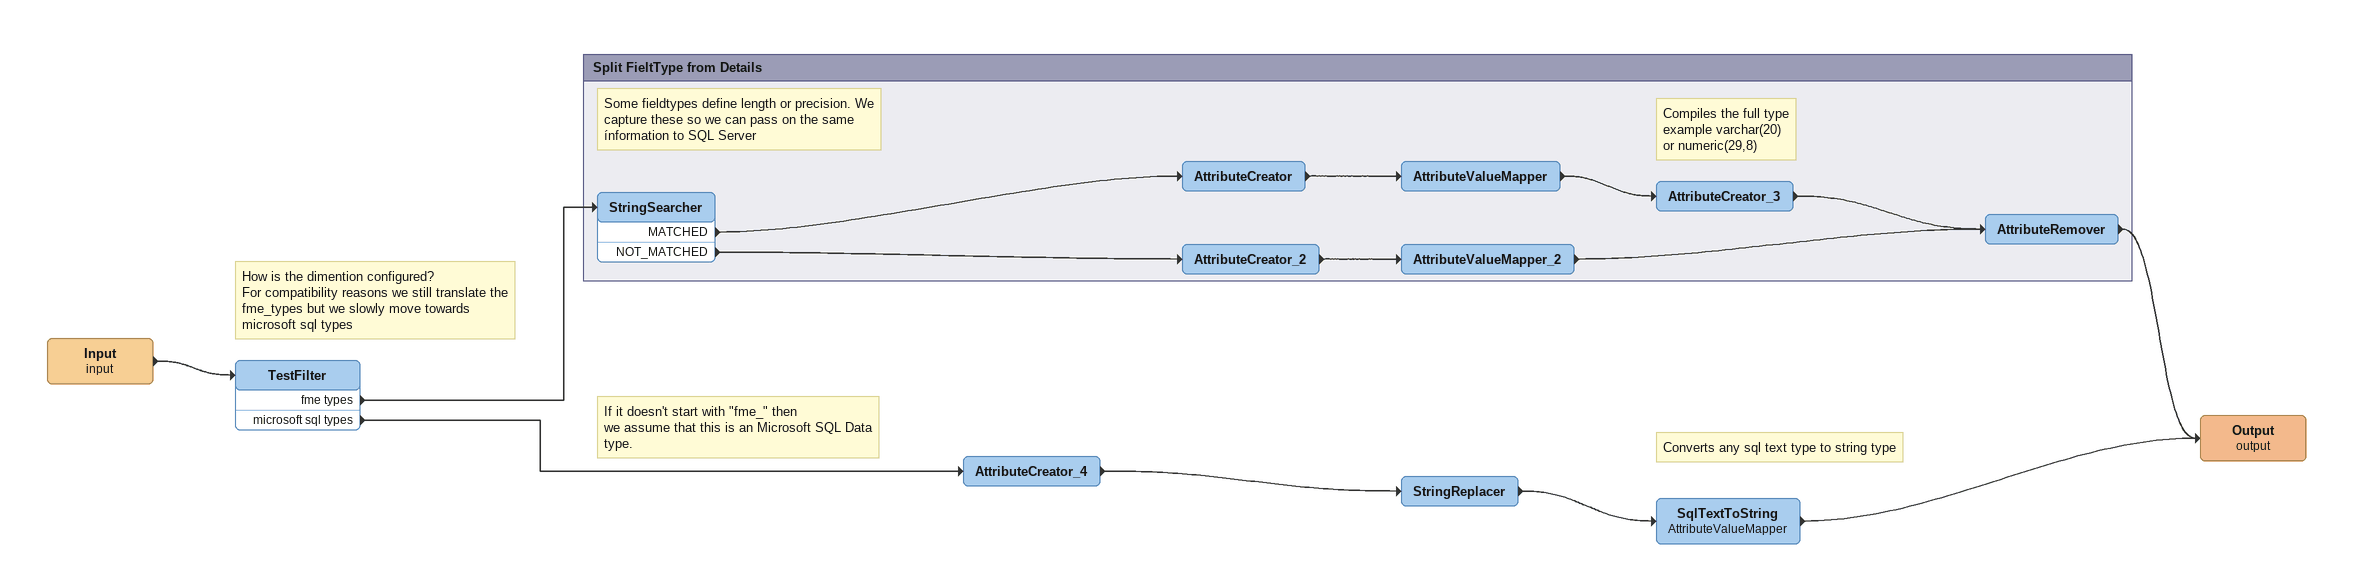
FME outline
Input (input)
    -> TestFilter
Note: How is the dimention configured? / For compatibility reasons we still translate the / fme_types but we slowly move towards microsoft sql types
TestFilter
    fme types -> StringSearcher
    microsoft sql types -> AttributeCreator_4
Note: If it doesn't start with "fme_" then / we assume that this is an Microsoft SQL Data type.
AttributeCreator_4
    -> StringReplacer
StringReplacer
    -> SqlTextToString
Note: Converts any sql text type to string type
SqlTextToString: AttributeValueMapper
    -> Output (output)
Output (output)

Bookmark: Split FieltType from Details
Note: Some fieldtypes define length or precision. We capture these so we can pass on the same ínformation to SQL Server
StringSearcher
    MATCHED -> AttributeCreator
    NOT_MATCHED -> AttributeCreator_2
AttributeCreator
    -> AttributeValueMapper
AttributeValueMapper
    -> AttributeCreator_3
Note: Compiles the full type / example varchar(20) / or numeric(29,8)
AttributeCreator_3
    -> AttributeRemover
AttributeCreator_2
    -> AttributeValueMapper_2
AttributeValueMapper_2
    -> AttributeRemover
AttributeRemover
    -> Output (output)
